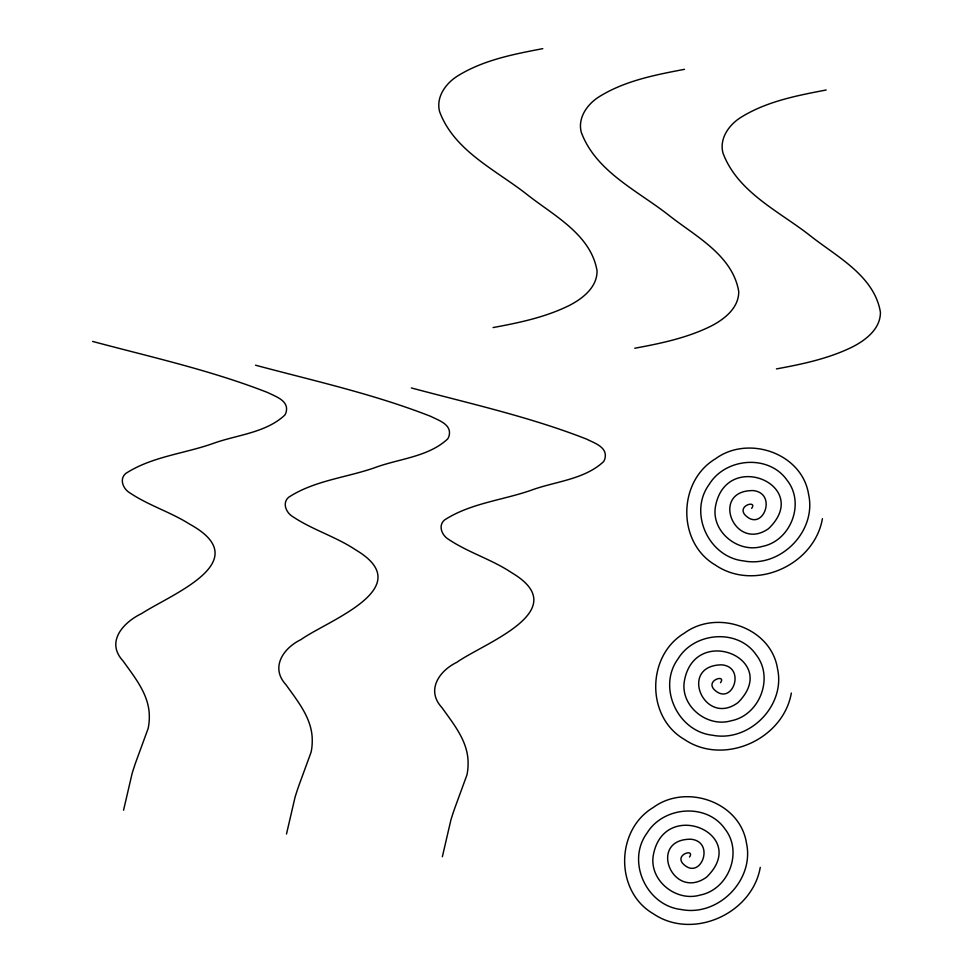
<?xml version="1.0" encoding="UTF-8"?>
<svg xmlns="http://www.w3.org/2000/svg" width="973" height="973" viewBox="0 0 973 973"><rect width="100%" height="100%" fill="white"/><g stroke="black" fill="none" stroke-linecap="round" stroke-linejoin="round"><path stroke-width="1.46" d="M123.559 810.217L132.097 773.547A246.935 238.847 -26.4 0 1 137.193 758.381L148.151 728.449A55.522 53.697 -26.4 0 0 149.319 716.773C149.489 695.063 134.955 677.719 123.072 660.983C105.327 641.852 123.376 622.294 141.669 613.537C172.112 593.834 257.152 561.251 189.711 524.179C170.713 512.114 148.76 505.522 130.054 493.019C123.376 489.285 118.913 479.336 125.675 473.523C151.411 456.751 183.666 453.746 212.248 443.773C236.22 434.87 265.447 433.18 284.773 415.13A11.044 10.679 -26.4 0 0 286.403 410.898C288.263 400.317 275.104 396.352 267.843 392.606C211.105 370.36 151.338 357.127 92.581 341.426M286.5 833.995L295.026 797.325A246.935 238.847 -26.4 0 1 300.122 782.158L311.08 752.226A55.522 53.697 -26.4 0 0 312.248 740.55C312.43 718.84 297.884 701.497 286.001 684.761C270.007 667.527 283.277 648.127 300.949 639.602C328.181 620.251 419.533 587.826 355.899 550.013C336.123 536.743 312.771 529.981 292.995 516.797C286.317 513.051 281.842 503.114 288.604 497.3C314.315 480.467 346.656 477.621 375.177 467.551C399.149 458.648 428.388 456.957 447.702 438.908A11.044 10.679 -26.4 0 0 449.331 434.663C451.192 424.094 438.032 420.129 430.784 416.383C374.046 394.138 314.267 380.905 255.51 365.203M442.35 856.739L450.876 820.069A246.935 238.847 -26.4 0 1 455.972 804.902L466.931 774.97A55.522 53.697 -26.4 0 0 468.098 763.294C468.281 741.572 453.734 724.24 441.851 707.505C425.858 690.271 439.127 670.871 456.799 662.333C484.031 642.995 575.384 610.57 511.749 572.756C491.973 559.487 468.621 552.725 448.845 539.529C442.168 535.795 437.692 525.858 444.454 520.044C470.202 503.272 502.445 500.268 531.027 490.295C554.999 481.392 584.238 479.701 603.552 461.652A11.044 10.679 -26.4 0 0 605.182 457.407C607.043 446.838 593.883 442.873 586.634 439.127C529.896 416.882 470.117 403.649 411.36 387.947M822.416 518.706C814.34 565.155 754.744 591.925 715.386 565.058C676.953 542.739 677.561 481.38 715.435 458.83C748.042 434.7 802.178 453.077 808.612 494.454C816.809 531.355 780.382 568.244 743.408 560.874C708.636 557.067 688.215 512.735 709.232 484.347C725.542 457.626 769.096 453.977 787.291 480.54C805.303 503.564 790.587 541.073 762.102 546.473C737.802 553.601 710.254 531.027 715.666 505.486C727.135 448.869 812.966 485.831 768.561 528.643C734.214 552.798 709.536 490.161 753.138 490.587C778.278 493.177 762.333 533.788 744.625 514.522C737.498 505.121 757.566 500.134 751.667 508.38M791.341 693.031C783.265 739.48 723.669 766.25 684.311 739.383C645.877 717.065 646.486 655.705 684.36 633.155C716.967 609.025 771.103 627.403 777.536 668.779C785.734 705.68 749.307 742.569 712.333 735.199C677.561 731.392 657.14 687.06 678.157 658.672C694.479 631.951 738.02 628.303 756.216 654.865C774.228 677.877 759.524 715.386 731.027 720.798C706.726 727.926 679.178 705.352 684.603 679.811C695.829 623.705 781.234 659.39 737.984 702.615C704.099 727.561 677.938 665.362 721.674 664.839C746.972 666.894 731.854 707.955 713.647 689.03C706.143 679.677 726.588 674.277 720.494 682.693M760.266 867.357C752.19 913.805 692.594 940.575 653.236 913.708C614.802 891.39 615.41 830.018 653.284 807.481C685.892 783.35 740.027 801.716 746.461 843.092C754.659 880.006 718.232 916.882 681.258 909.524C646.486 905.705 626.065 861.373 647.081 832.997C663.404 806.276 706.945 802.628 725.14 829.191C743.153 852.202 728.449 889.711 699.952 895.111C675.651 902.251 648.103 879.677 653.528 854.124C664.985 797.507 750.815 834.469 706.422 877.281C672.063 901.448 647.386 838.811 690.988 839.225C716.14 841.815 700.183 882.438 682.487 863.173C675.359 853.966 695.269 848.626 689.516 857.031M542.788 48.65C513.464 54.257 483.082 60.058 457.395 76.113C445.646 83.508 435.843 97.093 439.577 111.554C454.075 150.876 495.962 170.032 527.001 194.466C553.491 215.459 590.976 234.432 597.057 270.895C597.203 287.278 582.73 298.516 569.509 305.364C545.573 317.234 519.168 322.768 493.068 327.56M684.469 69.326C655.145 74.933 624.763 80.735 599.076 96.789C587.327 104.184 577.524 117.769 581.258 132.231C595.756 171.552 637.643 190.708 668.682 215.142C695.172 236.135 732.657 255.108 738.738 291.572C738.884 307.954 724.411 319.18 711.19 326.04C687.254 337.911 660.849 343.445 634.749 348.237M826.15 90.002C796.826 95.609 766.444 101.411 740.757 117.465C729.008 124.848 719.205 138.446 722.939 152.907C737.437 192.228 779.324 211.384 810.363 235.819C836.865 256.811 874.338 275.785 880.419 312.248C880.565 328.631 866.104 339.857 852.871 346.716C828.935 358.587 802.53 364.121 776.43 368.913"/></g></svg>
